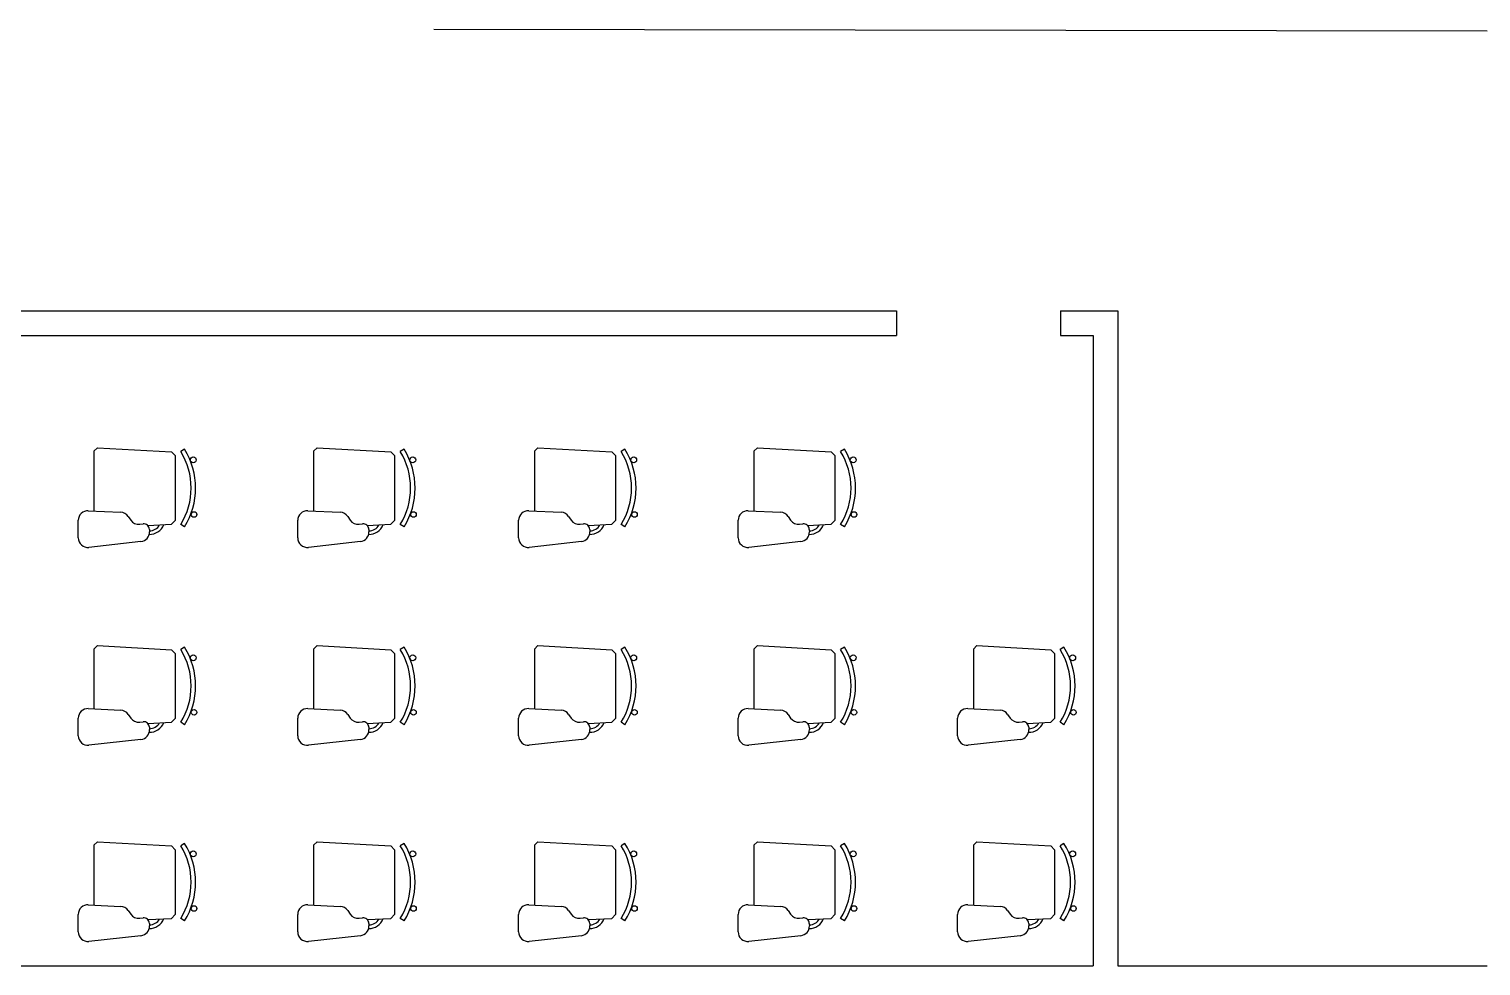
# Model space of a CAD drawing. Header units: inches. Extents: x -55 to 844, y -103 to 167.
# Drawn here: x 792.39 to 801.26, y 35.19 to 40.91 of the extents above; entities that cross this region are included whole.
import ezdxf

# ---------------------------------------------------------------- set-up
doc = ezdxf.new("R2010")
doc.units = ezdxf.units.IN
doc.header["$MEASUREMENT"] = 0
doc.layers.add('ARREDI', color=185, linetype='Continuous')

# ---------------------------------------------------------------- blocks, each defined once
blk = doc.blocks.new('jghfdfds')
at = {"layer": 'ARREDI'}
for p, q in [((786.7236, 30.7959), (786.8304, 30.7959)), ((786.7004, 30.4133), (786.6654, 30.731)), ((786.8889, 30.7346), (786.8794, 30.5364)), ((787.2529, 30.7001), (786.8872, 30.7001)), ((787.2737, 30.6782), (787.2486, 30.2271)), ((787.2529, 30.7001), (787.2737, 30.6782)), ((786.8064, 30.4207), (786.8086, 30.4006)), ((786.8539, 30.4908), (786.8315, 30.4755)), ((786.7749, 30.3617), (786.7604, 30.3612)), ((786.7982, 30.3716), (786.8062, 30.2271)), ((786.8062, 30.2271), (786.8294, 30.2051)), ((787.2254, 30.2051), (787.2486, 30.2271)), ((786.7907, 30.1468), (786.8052, 30.1702)), ((787.2254, 30.2051), (786.8294, 30.2051)), ((787.2642, 30.1468), (787.2497, 30.1702))]:
    blk.add_line(p, q, dxfattribs=at)
for centre, radius in [((786.8661, 30.089), 0.0169), ((787.1996, 30.0936), 0.0179)]:
    blk.add_circle(centre, radius, dxfattribs=at)
for centre, radius, start, end in [((786.7236, 30.7374), 0.0585, 90, 186.28739), ((786.8304, 30.7374), 0.0585, 357.27512, 90), ((786.821, 30.5391), 0.0585, 304.3009, 357.27512), ((786.7585, 30.4197), 0.0585, 186.28739, 271.84858), ((786.8645, 30.4272), 0.0585, 124.3009, 186.33689), ((786.8389, 30.3619), 0.0948, 179.31194, 248.16145), ((786.8389, 30.3619), 0.0725, 180.36085, 239.58436), ((786.7738, 30.3967), 0.035, 271.84858, 6.33689), ((787.0275, 30.5286), 0.4493, 238.19737, 301.80263), ((787.0275, 30.5286), 0.4218, 238.19737, 301.80263)]:
    blk.add_arc(centre, radius, start, end, dxfattribs=at)

msp = doc.modelspace()

# ---------------------------------------------------------------- linework, layer by layer
for p, q in [((794.8641, 40.9124), (801.2941, 40.9006)), ((801.2191, 40.9007), (801.2191, 40.9006)), ((788.8031, 39.191), (797.6889, 39.191)), ((797.6889, 39.191), (797.6889, 39.041)), ((798.6889, 39.191), (798.6889, 39.041)), ((798.6889, 39.191), (799.0389, 39.191)), ((799.0389, 39.191), (799.0389, 35.191)), ((789.1531, 39.041), (797.6889, 39.041)), ((798.6889, 39.041), (798.8889, 39.041)), ((798.8889, 39.041), (798.8889, 35.191)), ((789.1531, 35.191), (798.8889, 35.191)), ((799.0389, 35.191), (801.2941, 35.191))]:
    msp.add_line(p, q)

# ---------------------------------------------------------------- block references
at = {"rotation": 90}
for p in [(823.489, -748.9181), (824.829, -748.9181), (826.1777, -748.9181), (827.5177, -748.9181), (823.489, -750.1264), (824.829, -750.1264), (826.1777, -750.1264), (827.5177, -750.1264), (828.8577, -750.1264), (823.489, -751.3244), (824.829, -751.3244), (826.1777, -751.3244), (827.5177, -751.3244), (828.8577, -751.3244)]:
    msp.add_blockref('jghfdfds', p, dxfattribs=at)

doc.saveas('drawing.dxf')
